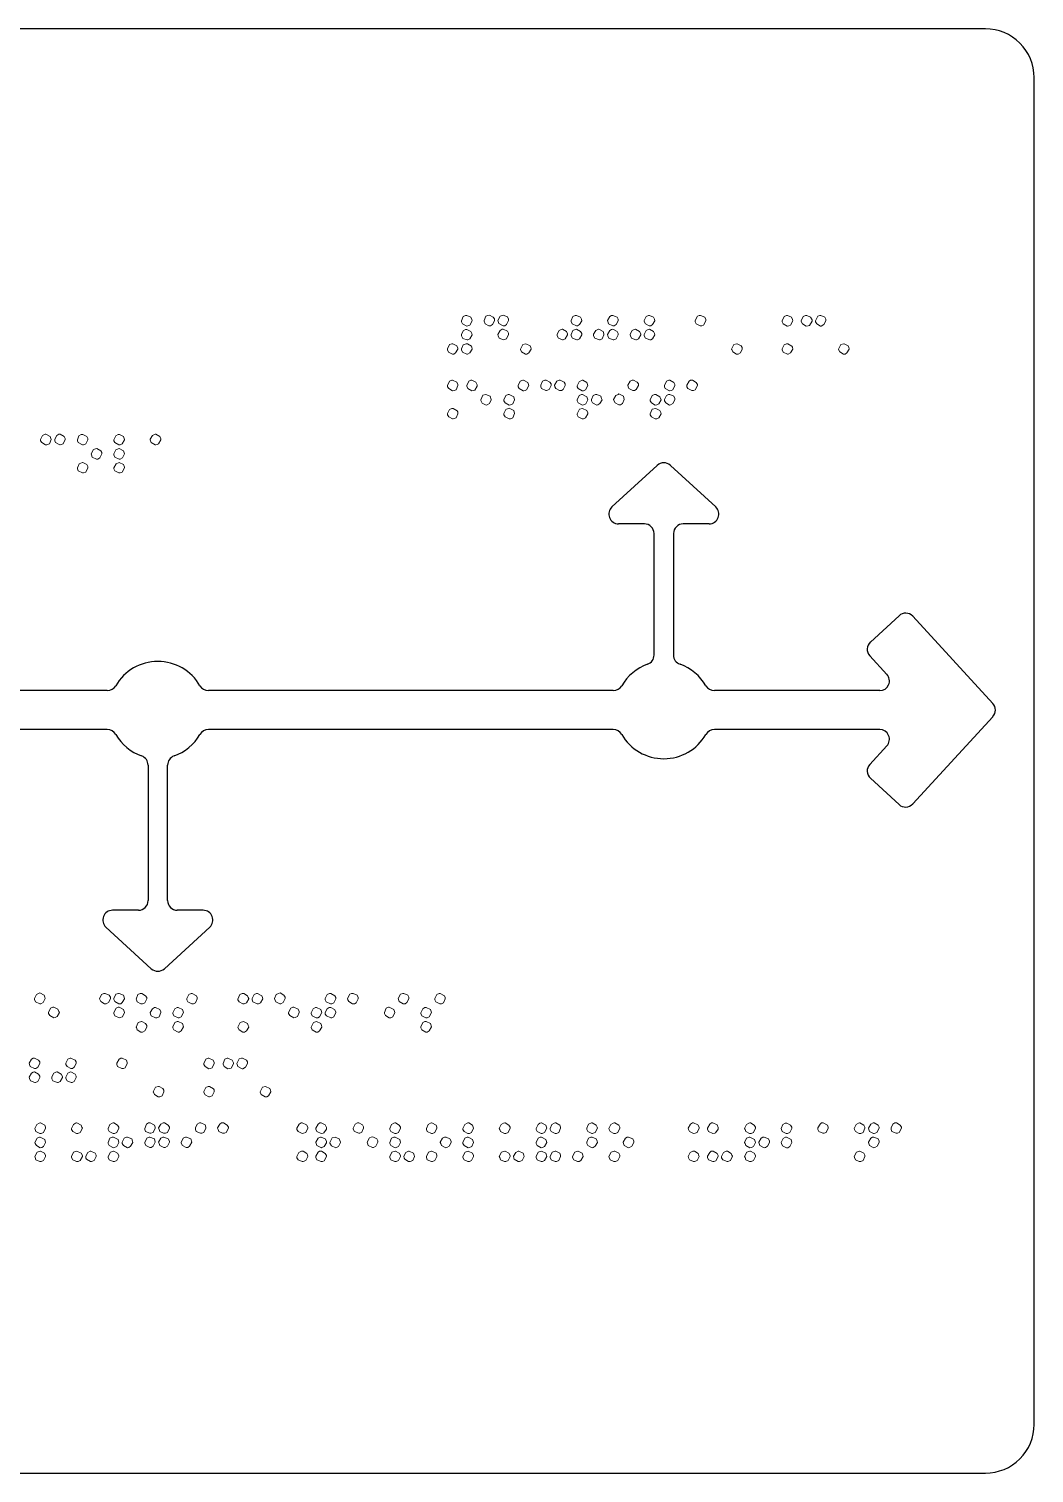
# Model space of a CAD drawing. Header units: millimetres. Extents: x 4903 to 8718, y 642 to 2401.
# Drawn here: x 5795.9 to 6002.7, y 648.4 to 945.4 of the extents above; entities that cross this region are included whole.
import ezdxf

# ---------------------------------------------------------------- set-up
doc = ezdxf.new("R2010")
doc.units = ezdxf.units.MM

msp = doc.modelspace()

# ---------------------------------------------------------------- linework, layer by layer
for p, q in [((5915.84, 847.1), (5925.15, 855.65)), ((5927.86, 855.65), (5937.17, 847.1)), ((5922.5, 843.63), (5917.19, 843.63)), ((5935.82, 843.63), (5930.5, 843.63)), ((5924.5, 816.64), (5924.5, 841.63)), ((5928.5, 841.63), (5928.5, 816.64)), ((5968.98, 819.33), (5974.87, 824.74)), ((5977.7, 824.62), (5994.16, 806.68)), ((5972.37, 812.68), (5968.86, 816.51)), ((5812.07, 809.33), (5731.81, 809.33)), ((5916.11, 809.33), (5832.85, 809.33)), ((5970.9, 809.33), (5936.9, 809.33)), ((5994.16, 803.97), (5977.7, 786.03)), ((5812.07, 801.33), (5731.81, 801.33)), ((5916.11, 801.33), (5832.85, 801.33)), ((5970.9, 801.33), (5936.9, 801.33)), ((5968.86, 794.15), (5972.37, 797.97)), ((5820.46, 794.01), (5820.46, 766.16)), ((5824.46, 766.16), (5824.46, 794.01)), ((5974.87, 785.91), (5968.98, 791.32)), ((5818.46, 764.16), (5813.14, 764.16)), ((5831.78, 764.16), (5826.46, 764.16)), ((5811.79, 760.68), (5821.11, 752.13)), ((5823.81, 752.13), (5833.13, 760.68))]:
    msp.add_line(p, q)
msp.add_lwpolyline([(5582.65, 935.42), (5582.65, 658.42, 0.414214), (5592.65, 648.42), (5992.65, 648.42, 0.414214), (6002.65, 658.42), (6002.65, 935.42, 0.414214), (5992.65, 945.42), (5592.65, 945.42, 0.414214)], format="xyb", close=True)
at = {"color": 139, "lineweight": 0}
for points in [[(5885.98, 886.49), (5885.75, 886.49), (5885.27, 886.26), (5884.88, 885.39), (5884.88, 885.15), (5885.12, 884.76), (5885.98, 884.29), (5885.98, 884.29), (5886.22, 884.36), (5886.61, 884.52), (5887.09, 885.39), (5887.01, 885.63), (5886.85, 886.1)], [(5890.63, 886.57), (5890.32, 886.49), (5889.92, 886.33), (5889.53, 885.47), (5889.53, 885.31), (5889.77, 884.76), (5890.55, 884.36), (5890.87, 884.36), (5891.26, 884.6), (5891.66, 885.39), (5891.66, 885.55), (5891.66, 885.78), (5891.42, 886.1)], [(5893.47, 886.57), (5893.23, 886.49), (5892.84, 886.33), (5892.37, 885.47), (5892.45, 885.23), (5892.6, 884.84), (5893.47, 884.36), (5893.47, 884.36), (5893.79, 884.36), (5894.18, 884.6), (5894.57, 885.47), (5894.57, 885.7), (5894.34, 886.18)], [(5908.52, 886.49), (5908.29, 886.49), (5907.81, 886.26), (5907.42, 885.47), (5907.42, 885.23), (5907.66, 884.76), (5908.52, 884.36), (5908.52, 884.36), (5908.76, 884.36), (5909.15, 884.6), (5909.63, 885.39), (5909.55, 885.7), (5909.39, 886.1)], [(5916.01, 886.49), (5915.77, 886.49), (5915.38, 886.26), (5914.91, 885.47), (5914.99, 885.23), (5915.14, 884.76), (5916.01, 884.36), (5916.01, 884.36), (5916.32, 884.36), (5916.72, 884.6), (5917.11, 885.39), (5917.11, 885.7), (5916.88, 886.1)], [(5923.58, 886.49), (5923.34, 886.49), (5922.87, 886.26), (5922.47, 885.47), (5922.47, 885.23), (5922.71, 884.76), (5923.5, 884.36), (5923.58, 884.36), (5923.81, 884.36), (5924.21, 884.6), (5924.68, 885.39), (5924.6, 885.7), (5924.36, 886.1)], [(5933.98, 886.49), (5934.06, 886.49), (5934.92, 886.1), (5935.16, 885.63), (5935.16, 885.39), (5934.69, 884.52), (5934.29, 884.36), (5934.06, 884.36), (5934.06, 884.36), (5933.98, 884.36), (5933.19, 884.76), (5932.95, 885.15), (5932.95, 885.39), (5932.95, 885.39), (5932.95, 885.47), (5933.43, 886.33), (5933.74, 886.49), (5933.98, 886.49), (5933.98, 886.49), (5933.98, 886.49)], [(5951.95, 886.49), (5951.71, 886.49), (5951.24, 886.26), (5950.84, 885.39), (5950.84, 885.15), (5951.08, 884.76), (5951.87, 884.29), (5951.95, 884.29), (5952.18, 884.36), (5952.58, 884.52), (5953.05, 885.39), (5952.97, 885.63), (5952.74, 886.1)], [(5955.89, 886.49), (5955.65, 886.49), (5955.18, 886.26), (5954.78, 885.39), (5954.78, 885.23), (5955.02, 884.76), (5955.81, 884.29), (5956.2, 884.36), (5956.44, 884.44), (5956.99, 885.31), (5956.99, 885.55), (5956.68, 886.1)], [(5958.8, 886.49), (5958.57, 886.49), (5958.17, 886.33), (5957.7, 885.39), (5957.7, 885.15), (5957.94, 884.76), (5958.72, 884.29), (5958.88, 884.29), (5959.43, 884.6), (5959.83, 885.39), (5959.83, 885.7), (5959.59, 886.1)], [(5885.98, 883.58), (5885.75, 883.58), (5885.27, 883.34), (5884.88, 882.55), (5884.88, 882.32), (5885.19, 881.76), (5886.06, 881.45), (5886.22, 881.45), (5886.61, 881.69), (5887.09, 882.47), (5887.01, 882.79), (5886.85, 883.18)], [(5893.47, 883.66), (5893.23, 883.66), (5892.84, 883.42), (5892.37, 882.55), (5892.45, 882.32), (5892.68, 881.84), (5893.55, 881.45), (5893.71, 881.53), (5894.18, 881.69), (5894.57, 882.55), (5894.57, 882.87), (5894.34, 883.26)], [(5905.69, 883.66), (5905.61, 883.66), (5905.37, 883.58), (5904.98, 883.42), (5904.58, 882.63), (5904.58, 882.47), (5904.58, 882.32), (5904.82, 881.84), (5905.69, 881.45), (5905.84, 881.45), (5906.24, 881.69), (5906.71, 882.47), (5906.71, 882.71), (5906.47, 883.18)], [(5908.52, 883.66), (5908.29, 883.58), (5907.81, 883.42), (5907.42, 882.55), (5907.42, 882.32), (5907.73, 881.84), (5908.6, 881.45), (5908.76, 881.45), (5909.15, 881.69), (5909.63, 882.47), (5909.63, 882.79), (5909.39, 883.18)], [(5913.17, 883.66), (5913.09, 883.66), (5912.94, 883.58), (5912.54, 883.42), (5912.07, 882.63), (5912.07, 882.47), (5912.07, 882.32), (5912.31, 881.84), (5913.25, 881.45), (5913.41, 881.45), (5913.8, 881.69), (5914.2, 882.47), (5914.2, 882.71), (5914.04, 883.18)], [(5916.01, 883.66), (5915.77, 883.58), (5915.38, 883.42), (5914.91, 882.55), (5914.99, 882.32), (5915.22, 881.84), (5916.09, 881.45), (5916.25, 881.45), (5916.72, 881.69), (5917.11, 882.47), (5917.11, 882.79), (5916.88, 883.18)], [(5920.66, 883.66), (5920.66, 883.66), (5920.42, 883.58), (5920.03, 883.42), (5919.56, 882.63), (5919.56, 882.47), (5919.63, 882.32), (5919.87, 881.84), (5920.74, 881.45), (5920.9, 881.45), (5921.29, 881.69), (5921.76, 882.47), (5921.76, 882.71), (5921.53, 883.18)], [(5923.58, 883.66), (5923.26, 883.58), (5922.87, 883.42), (5922.47, 882.55), (5922.47, 882.32), (5922.71, 881.84), (5923.65, 881.45), (5923.81, 881.45), (5924.21, 881.69), (5924.68, 882.47), (5924.6, 882.79), (5924.36, 883.18)], [(5883.15, 880.66), (5882.91, 880.66), (5882.44, 880.5), (5882.04, 879.64), (5882.04, 879.4), (5882.2, 878.93), (5883.07, 878.53), (5883.07, 878.53), (5883.3, 878.53), (5883.7, 878.77), (5884.17, 879.56), (5884.17, 879.79), (5883.93, 880.27)], [(5886.14, 880.66), (5885.83, 880.66), (5885.27, 880.42), (5884.88, 879.64), (5884.88, 879.4), (5885.12, 878.93), (5885.98, 878.53), (5886.14, 878.53), (5886.61, 878.77), (5887.09, 879.56), (5887.01, 879.95), (5886.93, 880.19)], [(5898.12, 880.66), (5898.12, 880.66), (5898.99, 880.27), (5899.14, 879.87), (5899.22, 879.64), (5899.22, 879.64), (5899.22, 879.56), (5898.75, 878.77), (5898.36, 878.53), (5898.04, 878.53), (5897.25, 879.01), (5897.02, 879.48), (5897.02, 879.56), (5897.02, 879.56), (5897.49, 880.5), (5898.12, 880.66), (5898.12, 880.66)], [(5941.54, 880.66), (5941.62, 880.66), (5942.41, 880.27), (5942.65, 879.87), (5942.65, 879.64), (5942.65, 879.64), (5942.65, 879.56), (5942.25, 878.77), (5941.78, 878.53), (5941.47, 878.53), (5940.68, 879.01), (5940.52, 879.48), (5940.44, 879.56), (5940.44, 879.56), (5940.91, 880.5), (5941.54, 880.66), (5941.54, 880.66)], [(5952.03, 880.66), (5951.71, 880.66), (5951.24, 880.42), (5950.84, 879.64), (5950.84, 879.4), (5951.08, 878.93), (5951.95, 878.53), (5952.1, 878.53), (5952.58, 878.77), (5953.05, 879.56), (5952.97, 879.95), (5952.81, 880.19)], [(5963.53, 880.66), (5963.61, 880.66), (5964.4, 880.27), (5964.56, 879.87), (5964.64, 879.64), (5964.64, 879.64), (5964.64, 879.56), (5964.16, 878.77), (5963.77, 878.53), (5963.45, 878.53), (5962.67, 879.01), (5962.43, 879.48), (5962.43, 879.56), (5962.43, 879.56), (5962.9, 880.5), (5963.53, 880.66), (5963.53, 880.66)], [(5883.07, 873.17), (5882.91, 873.17), (5882.44, 872.94), (5882.04, 872.07), (5882.04, 871.83), (5882.28, 871.44), (5883.07, 870.97), (5883.07, 870.97), (5883.38, 871.05), (5883.78, 871.2), (5884.17, 872.07), (5884.17, 872.31), (5883.93, 872.78)], [(5887.01, 873.17), (5886.85, 873.17), (5886.38, 872.94), (5885.98, 872.07), (5885.98, 871.91), (5886.22, 871.44), (5887.01, 870.97), (5887.4, 871.05), (5887.64, 871.12), (5888.11, 871.91), (5888.11, 872.23), (5887.87, 872.78)], [(5889.92, 870.26), (5889.29, 870.1), (5888.9, 869.15), (5888.9, 869), (5889.14, 868.44), (5890, 868.05), (5890.16, 868.13), (5890.63, 868.37), (5891.03, 869.15), (5891.03, 869.23), (5890.79, 869.86)], [(5894.73, 870.26), (5894.49, 870.26), (5894.02, 870.02), (5893.63, 869.15), (5893.63, 868.92), (5893.86, 868.52), (5894.73, 868.05), (5894.97, 868.13), (5895.44, 868.29), (5895.83, 869.15), (5895.68, 869.78)], [(5897.65, 873.17), (5897.49, 873.17), (5896.94, 872.94), (5896.54, 872.07), (5896.54, 871.83), (5896.78, 871.44), (5897.57, 870.97), (5897.73, 870.97), (5897.96, 871.05), (5898.28, 871.2), (5898.75, 872.07), (5898.67, 872.31), (5898.51, 872.7)], [(5902.3, 873.17), (5902.06, 873.17), (5901.59, 872.94), (5901.19, 872.15), (5901.19, 871.83), (5901.35, 871.44), (5902.22, 871.05), (5902.38, 871.05), (5902.93, 871.28), (5903.32, 872.07), (5903.32, 872.39), (5903.08, 872.78)], [(5905.21, 873.17), (5904.98, 873.17), (5904.5, 872.94), (5904.03, 872.15), (5904.11, 871.83), (5904.27, 871.44), (5905.05, 871.05), (5905.21, 871.05), (5905.45, 871.05), (5905.84, 871.28), (5906.24, 872.07), (5906.24, 872.39), (5906, 872.78)], [(5909.86, 873.17), (5909.7, 873.17), (5909.55, 873.09), (5909.07, 872.86), (5908.68, 871.99), (5908.68, 871.83), (5908.92, 871.44), (5909.7, 870.97), (5910.02, 870.97), (5910.41, 871.2), (5910.89, 872.07), (5910.89, 872.07), (5910.81, 872.31), (5910.65, 872.7)], [(5909.78, 870.26), (5909.55, 870.26), (5909.07, 870.02), (5908.68, 869.15), (5908.68, 868.92), (5908.92, 868.52), (5909.78, 868.05), (5910.02, 868.13), (5910.49, 868.29), (5910.89, 869.15), (5910.65, 869.78)], [(5912.7, 870.26), (5912.46, 870.26), (5911.99, 870.02), (5911.6, 869.23), (5911.6, 869.15), (5911.6, 868.92), (5911.83, 868.52), (5912.7, 868.05), (5912.94, 868.13), (5913.33, 868.37), (5913.8, 869.15), (5913.72, 869.39), (5913.57, 869.86)], [(5917.27, 870.34), (5917.11, 870.26), (5916.64, 870.02), (5916.17, 869.23), (5916.25, 869), (5916.48, 868.52), (5917.27, 868.13), (5917.59, 868.13), (5917.98, 868.37), (5918.37, 869.23), (5918.22, 869.86)], [(5920.27, 873.17), (5920.03, 873.17), (5919.56, 872.94), (5919.08, 872.15), (5919.16, 871.83), (5919.32, 871.44), (5920.11, 871.05), (5920.27, 871.05), (5920.5, 871.05), (5920.82, 871.28), (5921.29, 872.07), (5921.29, 872.39), (5921.05, 872.78)], [(5924.84, 870.26), (5924.6, 870.26), (5924.13, 870.02), (5923.73, 869.15), (5923.73, 868.92), (5923.97, 868.52), (5924.76, 868.05), (5925.07, 868.13), (5925.47, 868.29), (5925.94, 869.15), (5925.7, 869.78)], [(5927.75, 873.17), (5927.52, 873.17), (5927.04, 872.94), (5926.65, 872.07), (5926.65, 871.83), (5926.81, 871.44), (5927.67, 870.97), (5927.75, 870.97), (5927.99, 871.05), (5928.38, 871.2), (5928.78, 872.07), (5928.78, 872.31), (5928.54, 872.7)], [(5927.75, 870.26), (5927.44, 870.26), (5927.04, 870.02), (5926.65, 869.23), (5926.65, 869.15), (5926.65, 868.92), (5926.89, 868.52), (5927.67, 868.05), (5927.91, 868.13), (5928.38, 868.37), (5928.78, 869.15), (5928.78, 869.39), (5928.54, 869.86)], [(5932.24, 873.17), (5932.4, 873.17), (5933.19, 872.7), (5933.43, 872.31), (5933.43, 872.07), (5932.95, 871.2), (5932.64, 871.05), (5932.4, 871.05), (5932.4, 871.05), (5932.24, 871.05), (5931.46, 871.44), (5931.22, 871.83), (5931.22, 872.07), (5931.22, 872.07), (5931.22, 872.15), (5931.69, 872.94), (5932.01, 873.17), (5932.24, 873.17), (5932.24, 873.17), (5932.24, 873.17)], [(5883.22, 867.34), (5882.91, 867.34), (5882.44, 867.11), (5882.04, 866.32), (5882.04, 866.08), (5882.28, 865.61), (5883.07, 865.21), (5883.22, 865.21), (5883.78, 865.45), (5884.17, 866.24), (5884.17, 866.63), (5884.01, 866.87)], [(5894.73, 867.42), (5894.49, 867.34), (5894.02, 867.11), (5893.63, 866.32), (5893.63, 866.08), (5893.86, 865.61), (5894.73, 865.21), (5894.97, 865.21), (5895.44, 865.45), (5895.83, 866.32), (5895.68, 866.95)], [(5909.78, 867.34), (5909.78, 867.34), (5909.15, 867.18), (5908.68, 866.24), (5908.68, 866.08), (5908.92, 865.61), (5909.7, 865.21), (5910.02, 865.21), (5910.41, 865.45), (5910.89, 866.24), (5910.89, 866.47), (5910.65, 866.95)], [(5924.84, 867.34), (5924.84, 867.34), (5924.13, 867.18), (5923.73, 866.24), (5923.73, 866.08), (5923.97, 865.61), (5924.76, 865.21), (5925.07, 865.21), (5925.47, 865.45), (5925.94, 866.24), (5925.94, 866.24), (5925.86, 866.55), (5925.7, 866.95)], [(5799.45, 862.06), (5799.29, 862.06), (5798.74, 861.82), (5798.35, 860.96), (5798.35, 860.72), (5798.58, 860.33), (5799.37, 859.85), (5799.61, 859.85), (5800.16, 860.09), (5800.55, 860.96), (5800.47, 861.19), (5800.32, 861.59)], [(5802.36, 862.06), (5802.13, 862.06), (5801.66, 861.82), (5801.26, 861.04), (5801.26, 860.72), (5801.42, 860.33), (5802.29, 859.85), (5802.36, 859.85), (5802.6, 859.93), (5803, 860.09), (5803.39, 860.96), (5803.39, 861.19), (5803.23, 861.59)], [(5807.01, 861.98), (5806.94, 861.98), (5806.7, 861.98), (5806.23, 861.75), (5805.91, 860.88), (5805.91, 860.72), (5806.07, 860.33), (5806.94, 859.85), (5807.17, 859.85), (5807.65, 860.09), (5808.04, 860.88), (5808.04, 860.96), (5808.04, 861.19), (5807.88, 861.59)], [(5814.58, 861.98), (5814.42, 861.98), (5814.27, 861.98), (5813.79, 861.75), (5813.4, 860.88), (5813.4, 860.72), (5813.63, 860.33), (5814.42, 859.85), (5814.74, 859.85), (5815.13, 860.09), (5815.6, 860.88), (5815.6, 860.96), (5815.53, 861.19), (5815.37, 861.59)], [(5821.91, 862.06), (5822.07, 862.06), (5822.86, 861.59), (5823.09, 861.12), (5823.09, 860.88), (5822.62, 860.09), (5822.3, 859.93), (5822.07, 859.85), (5822.07, 859.85), (5821.91, 859.85), (5821.12, 860.33), (5820.96, 860.72), (5820.89, 860.88), (5820.89, 860.88), (5820.89, 861.04), (5821.36, 861.82), (5821.75, 861.98), (5821.91, 862.06), (5821.91, 862.06), (5821.91, 862.06)], [(5809.93, 859.15), (5809.62, 859.07), (5809.22, 858.91), (5808.75, 858.04), (5808.75, 858.04), (5808.83, 857.81), (5808.98, 857.33), (5809.85, 856.94), (5810.09, 856.94), (5810.56, 857.17), (5810.96, 858.04), (5810.96, 858.28), (5810.72, 858.67)], [(5814.5, 859.15), (5814.27, 859.07), (5813.79, 858.83), (5813.4, 858.04), (5813.4, 857.81), (5813.63, 857.33), (5814.5, 856.94), (5814.74, 856.94), (5815.21, 857.17), (5815.6, 858.04), (5815.37, 858.67)], [(5807.01, 856.23), (5806.94, 856.23), (5806.31, 855.99), (5805.91, 855.13), (5805.91, 854.97), (5806.07, 854.5), (5806.94, 854.1), (5807.17, 854.1), (5807.65, 854.26), (5808.04, 855.13), (5808.04, 855.13), (5808.04, 855.44), (5807.88, 855.84)], [(5814.5, 856.23), (5814.5, 856.23), (5813.87, 855.99), (5813.4, 855.13), (5813.4, 854.97), (5813.63, 854.5), (5814.42, 854.1), (5814.74, 854.1), (5815.13, 854.26), (5815.6, 855.13), (5815.6, 855.28), (5815.37, 855.84)], [(5798.19, 747.16), (5797.95, 747.08), (5797.48, 746.84), (5797.08, 746.05), (5797.08, 745.82), (5797.32, 745.34), (5798.19, 744.95), (5798.42, 744.95), (5798.9, 745.19), (5799.29, 746.05), (5799.21, 746.29), (5799.05, 746.68)], [(5811.66, 747.08), (5811.59, 747.08), (5811.35, 747.08), (5810.88, 746.84), (5810.48, 745.97), (5810.56, 745.82), (5810.72, 745.42), (5811.51, 744.95), (5811.82, 744.95), (5812.29, 745.19), (5812.69, 745.97), (5812.69, 746.05), (5812.69, 746.29), (5812.45, 746.68)], [(5814.5, 747.08), (5814.34, 747.08), (5813.79, 746.92), (5813.4, 746.05), (5813.4, 745.82), (5813.63, 745.42), (5814.42, 744.95), (5814.58, 744.95), (5814.82, 744.95), (5815.13, 745.19), (5815.6, 745.97), (5815.53, 746.29), (5815.37, 746.68)], [(5819.15, 747.08), (5819.07, 747.08), (5818.84, 747.08), (5818.36, 746.84), (5817.97, 745.89), (5818.05, 745.74), (5818.21, 745.34), (5818.99, 744.95), (5819.31, 744.95), (5819.78, 745.11), (5820.18, 745.97), (5820.18, 746.05), (5820.18, 746.21), (5819.94, 746.6)], [(5829.55, 747.08), (5829.32, 747.08), (5828.85, 746.84), (5828.45, 746.05), (5828.45, 745.74), (5828.61, 745.34), (5829.48, 744.95), (5829.55, 744.95), (5829.79, 744.95), (5830.18, 745.11), (5830.58, 745.97), (5830.58, 746.21), (5830.42, 746.6)], [(5840.12, 747.08), (5839.96, 747.08), (5839.8, 747.08), (5839.33, 746.84), (5838.93, 745.89), (5838.93, 745.74), (5839.17, 745.34), (5839.96, 744.95), (5840.19, 744.95), (5840.67, 745.11), (5841.14, 745.97), (5841.14, 746.05), (5841.06, 746.21), (5840.9, 746.6)], [(5842.95, 747.08), (5842.72, 747.08), (5842.24, 746.84), (5841.85, 746.05), (5841.85, 745.74), (5842.01, 745.34), (5842.87, 744.95), (5842.95, 744.95), (5843.19, 744.95), (5843.58, 745.11), (5844.06, 745.97), (5843.98, 746.21), (5843.82, 746.6)], [(5847.6, 747.16), (5847.29, 747.08), (5846.81, 746.84), (5846.42, 746.05), (5846.5, 745.82), (5846.74, 745.34), (5847.52, 744.95), (5847.76, 744.95), (5848.23, 745.19), (5848.63, 746.05), (5848.63, 746.29), (5848.39, 746.68)], [(5858.01, 747.08), (5857.77, 747.08), (5857.3, 746.84), (5856.9, 746.05), (5856.9, 745.74), (5857.06, 745.34), (5857.93, 744.95), (5858.01, 744.95), (5858.24, 744.95), (5858.64, 745.11), (5859.03, 745.97), (5859.03, 746.21), (5858.87, 746.6)], [(5862.5, 747.08), (5862.65, 747.08), (5863.44, 746.68), (5863.68, 746.21), (5863.68, 745.97), (5863.21, 745.11), (5862.89, 744.95), (5862.65, 744.95), (5862.65, 744.95), (5862.5, 744.95), (5861.71, 745.42), (5861.55, 745.74), (5861.47, 745.97), (5861.47, 745.97), (5861.47, 746.05), (5861.95, 746.92), (5862.26, 747.08), (5862.5, 747.08), (5862.5, 747.08), (5862.5, 747.08)], [(5873.06, 747.08), (5872.82, 747.08), (5872.35, 746.92), (5871.88, 746.05), (5871.95, 745.82), (5872.11, 745.42), (5872.9, 744.95), (5873.06, 744.95), (5873.29, 744.95), (5873.69, 745.19), (5874.08, 745.97), (5874.08, 746.29), (5873.85, 746.68)], [(5880.54, 747.08), (5880.31, 747.08), (5879.84, 746.84), (5879.44, 746.05), (5879.44, 745.74), (5879.6, 745.34), (5880.47, 744.95), (5880.54, 744.95), (5880.78, 744.95), (5881.18, 745.11), (5881.57, 745.97), (5881.57, 746.21), (5881.41, 746.6)], [(5801.1, 744.24), (5800.87, 744.24), (5800.39, 744), (5800, 743.14), (5800, 743.14), (5800, 742.9), (5800.24, 742.51), (5801.1, 742.03), (5801.34, 742.11), (5801.73, 742.35), (5802.21, 743.14), (5802.13, 743.37), (5801.89, 743.85)], [(5814.5, 744.24), (5814.27, 744.24), (5813.87, 744), (5813.4, 743.14), (5813.4, 743.14), (5813.4, 742.9), (5813.63, 742.43), (5814.5, 742.03), (5814.74, 742.11), (5815.21, 742.27), (5815.6, 743.14), (5815.53, 743.37), (5815.37, 743.77)], [(5821.99, 744.16), (5821.75, 744.16), (5821.36, 743.92), (5820.89, 743.14), (5820.89, 743.14), (5820.96, 742.82), (5821.12, 742.43), (5821.99, 742.03), (5822.23, 742.03), (5822.7, 742.27), (5823.09, 743.14), (5823.09, 743.29), (5822.86, 743.77)], [(5826.64, 744.16), (5826.4, 744.16), (5825.93, 743.92), (5825.54, 743.06), (5825.54, 742.9), (5825.77, 742.43), (5826.64, 742.03), (5826.87, 742.03), (5827.27, 742.27), (5827.74, 743.14), (5827.51, 743.77)], [(5850.44, 744.24), (5850.2, 744.24), (5849.81, 744), (5849.34, 743.14), (5849.34, 743.14), (5849.34, 742.9), (5849.57, 742.51), (5850.44, 742.03), (5850.68, 742.11), (5851.15, 742.35), (5851.54, 743.14), (5851.54, 743.37), (5851.31, 743.85)], [(5855.09, 744.16), (5854.85, 744.16), (5854.38, 743.92), (5853.99, 743.06), (5853.99, 742.9), (5854.22, 742.43), (5855.01, 742.03), (5855.33, 742.03), (5855.72, 742.27), (5856.19, 743.14), (5855.96, 743.77)], [(5858.01, 744.16), (5857.69, 744.16), (5857.3, 743.92), (5856.9, 743.14), (5856.9, 743.14), (5856.9, 742.82), (5857.14, 742.43), (5858.01, 742.03), (5858.24, 742.03), (5858.64, 742.27), (5859.03, 743.14), (5859.03, 743.29), (5858.79, 743.77)], [(5870.06, 744.24), (5869.91, 744.24), (5869.43, 744), (5869.04, 743.14), (5869.04, 742.9), (5869.27, 742.51), (5870.06, 742.03), (5870.38, 742.03), (5870.77, 742.27), (5871.17, 743.14), (5871.01, 743.77)], [(5877.63, 744.16), (5877.39, 744.16), (5876.92, 743.92), (5876.53, 743.06), (5876.53, 742.9), (5876.76, 742.43), (5877.55, 742.03), (5877.87, 742.03), (5878.26, 742.27), (5878.73, 743.14), (5878.5, 743.77)], [(5819.15, 741.32), (5819.07, 741.32), (5818.44, 741.09), (5817.97, 740.14), (5818.05, 740.06), (5818.21, 739.59), (5818.99, 739.12), (5819.31, 739.12), (5819.78, 739.35), (5820.18, 740.14), (5820.18, 740.22), (5820.18, 740.46), (5819.94, 740.85)], [(5826.64, 741.32), (5826.4, 741.32), (5825.93, 741.09), (5825.54, 740.22), (5825.54, 739.98), (5825.77, 739.59), (5826.64, 739.12), (5826.87, 739.12), (5827.27, 739.35), (5827.74, 740.22), (5827.51, 740.85)], [(5840.04, 741.32), (5840.04, 741.32), (5839.41, 741.09), (5838.93, 740.14), (5838.93, 740.06), (5839.17, 739.59), (5839.96, 739.12), (5840.27, 739.12), (5840.67, 739.35), (5841.14, 740.14), (5841.14, 740.22), (5841.06, 740.46), (5840.9, 740.85)], [(5855.09, 741.32), (5855.09, 741.32), (5854.46, 741.09), (5853.99, 740.14), (5853.99, 740.06), (5854.22, 739.59), (5855.01, 739.12), (5855.33, 739.12), (5855.72, 739.35), (5856.19, 740.14), (5856.19, 740.22), (5856.11, 740.46), (5855.96, 740.85)], [(5877.63, 741.32), (5877.39, 741.32), (5876.92, 741.09), (5876.53, 740.22), (5876.53, 739.98), (5876.76, 739.59), (5877.55, 739.12), (5877.87, 739.12), (5878.26, 739.35), (5878.73, 740.22), (5878.5, 740.85)], [(5797.08, 733.76), (5796.85, 733.76), (5796.45, 733.52), (5795.98, 732.73), (5796.06, 732.42), (5796.22, 732.02), (5797.08, 731.63), (5797.08, 731.63), (5797.4, 731.63), (5797.79, 731.87), (5798.19, 732.65), (5798.19, 732.97), (5797.95, 733.36)], [(5804.57, 733.76), (5804.41, 733.76), (5803.94, 733.52), (5803.55, 732.73), (5803.55, 732.42), (5803.78, 732.02), (5804.57, 731.63), (5804.57, 731.63), (5804.89, 731.63), (5805.28, 731.87), (5805.67, 732.65), (5805.67, 732.97), (5805.44, 733.36)], [(5815.05, 733.76), (5815.13, 733.76), (5816, 733.36), (5816.16, 732.89), (5816.16, 732.65), (5815.76, 731.79), (5815.37, 731.63), (5815.13, 731.63), (5815.13, 731.63), (5815.05, 731.63), (5814.19, 732.02), (5814.03, 732.42), (5814.03, 732.65), (5814.03, 732.65), (5814.03, 732.73), (5814.5, 733.52), (5814.82, 733.76), (5815.05, 733.76), (5815.05, 733.76), (5815.05, 733.76)], [(5832.94, 733.76), (5832.79, 733.76), (5832.31, 733.52), (5831.92, 732.65), (5831.92, 732.42), (5832.16, 732.02), (5832.94, 731.55), (5832.94, 731.55), (5833.26, 731.63), (5833.65, 731.79), (5834.05, 732.65), (5834.05, 732.89), (5833.81, 733.36)], [(5836.88, 733.76), (5836.73, 733.76), (5836.25, 733.52), (5835.86, 732.65), (5835.86, 732.5), (5836.1, 732.02), (5836.88, 731.55), (5837.28, 731.63), (5837.51, 731.71), (5837.99, 732.58), (5837.99, 732.81), (5837.75, 733.36)], [(5839.88, 733.76), (5839.64, 733.76), (5839.17, 733.6), (5838.7, 732.65), (5838.78, 732.42), (5838.93, 732.02), (5839.8, 731.55), (5839.96, 731.55), (5840.51, 731.87), (5840.9, 732.65), (5840.9, 732.97), (5840.67, 733.36)], [(5797.08, 730.92), (5796.85, 730.84), (5796.45, 730.68), (5795.98, 729.82), (5796.06, 729.58), (5796.3, 729.11), (5797.16, 728.71), (5797.32, 728.71), (5797.79, 728.95), (5798.19, 729.74), (5798.19, 730.05), (5797.95, 730.45)], [(5801.73, 730.92), (5801.66, 730.92), (5801.5, 730.84), (5801.1, 730.68), (5800.63, 729.9), (5800.63, 729.74), (5800.63, 729.5), (5800.87, 729.11), (5801.81, 728.71), (5801.97, 728.71), (5802.36, 728.95), (5802.84, 729.74), (5802.84, 729.97), (5802.6, 730.45)], [(5804.57, 730.92), (5804.34, 730.84), (5803.94, 730.68), (5803.55, 729.82), (5803.55, 729.58), (5803.78, 729.11), (5804.65, 728.71), (5804.81, 728.71), (5805.28, 728.95), (5805.67, 729.74), (5805.67, 730.05), (5805.44, 730.45)], [(5822.62, 727.93), (5822.7, 727.93), (5823.49, 727.53), (5823.72, 727.14), (5823.72, 726.9), (5823.72, 726.9), (5823.72, 726.82), (5823.33, 726.03), (5822.86, 725.8), (5822.54, 725.8), (5821.75, 726.27), (5821.59, 726.74), (5821.52, 726.82), (5821.52, 726.82), (5821.99, 727.77), (5822.62, 727.93), (5822.62, 727.93)], [(5833.1, 727.93), (5832.79, 727.93), (5832.31, 727.69), (5831.92, 726.9), (5831.92, 726.66), (5832.16, 726.19), (5832.94, 725.8), (5833.1, 725.8), (5833.65, 726.03), (5834.05, 726.82), (5834.05, 727.22), (5833.89, 727.45)], [(5844.61, 727.93), (5844.61, 727.93), (5845.47, 727.53), (5845.63, 727.14), (5845.71, 726.9), (5845.71, 726.9), (5845.71, 726.82), (5845.24, 726.03), (5844.84, 725.8), (5844.53, 725.8), (5843.74, 726.27), (5843.5, 726.74), (5843.5, 726.82), (5843.5, 726.82), (5843.98, 727.77), (5844.61, 727.93), (5844.61, 727.93)], [(5798.35, 720.44), (5798.27, 720.44), (5798.03, 720.36), (5797.56, 720.12), (5797.16, 719.26), (5797.24, 719.1), (5797.4, 718.7), (5798.19, 718.23), (5798.5, 718.23), (5798.98, 718.47), (5799.37, 719.34), (5799.37, 719.34), (5799.37, 719.57), (5799.21, 719.97)], [(5805.83, 720.44), (5805.75, 720.44), (5805.52, 720.36), (5805.12, 720.12), (5804.73, 719.26), (5804.73, 719.1), (5804.97, 718.7), (5805.75, 718.23), (5805.99, 718.23), (5806.46, 718.47), (5806.94, 719.34), (5806.94, 719.34), (5806.86, 719.57), (5806.7, 719.97)], [(5813.4, 720.44), (5813.24, 720.44), (5813.08, 720.36), (5812.61, 720.12), (5812.22, 719.26), (5812.22, 719.1), (5812.45, 718.7), (5813.24, 718.23), (5813.56, 718.23), (5814.03, 718.47), (5814.42, 719.34), (5814.42, 719.34), (5814.42, 719.57), (5814.19, 719.97)], [(5820.89, 720.44), (5820.81, 720.44), (5820.57, 720.44), (5820.1, 720.2), (5819.78, 719.26), (5819.78, 719.1), (5819.94, 718.7), (5820.81, 718.31), (5821.04, 718.31), (5821.52, 718.47), (5821.91, 719.34), (5821.91, 719.41), (5821.91, 719.57), (5821.75, 719.97)], [(5823.8, 720.44), (5823.56, 720.44), (5823.09, 720.2), (5822.62, 719.41), (5822.7, 719.1), (5822.86, 718.7), (5823.64, 718.31), (5823.8, 718.31), (5824.04, 718.31), (5824.43, 718.47), (5824.83, 719.34), (5824.83, 719.57), (5824.59, 719.97)], [(5831.29, 720.44), (5831.05, 720.44), (5830.58, 720.2), (5830.18, 719.41), (5830.18, 719.1), (5830.34, 718.7), (5831.21, 718.31), (5831.29, 718.31), (5831.52, 718.31), (5831.92, 718.47), (5832.31, 719.34), (5832.31, 719.57), (5832.16, 720.04)], [(5835.78, 720.44), (5835.94, 720.44), (5836.73, 719.97), (5836.96, 719.57), (5836.96, 719.34), (5836.49, 718.47), (5836.17, 718.31), (5835.94, 718.31), (5835.94, 718.31), (5835.78, 718.31), (5834.99, 718.7), (5834.83, 719.1), (5834.76, 719.34), (5834.76, 719.34), (5834.76, 719.41), (5835.23, 720.2), (5835.54, 720.44), (5835.78, 720.44), (5835.78, 720.44), (5835.78, 720.44)], [(5852.17, 720.44), (5851.94, 720.44), (5851.54, 720.2), (5851.07, 719.34), (5851.07, 719.1), (5851.31, 718.7), (5852.17, 718.23), (5852.17, 718.23), (5852.41, 718.31), (5852.88, 718.47), (5853.28, 719.34), (5853.28, 719.57), (5853.04, 720.04)], [(5856.03, 720.44), (5855.8, 720.44), (5855.4, 720.2), (5854.93, 719.34), (5854.93, 719.18), (5855.17, 718.7), (5856.03, 718.23), (5856.43, 718.31), (5856.59, 718.39), (5857.14, 719.18), (5857.14, 719.49), (5856.9, 720.04)], [(5863.76, 720.44), (5863.52, 720.44), (5863.05, 720.2), (5862.65, 719.34), (5862.65, 719.18), (5862.89, 718.7), (5863.76, 718.31), (5863.99, 718.31), (5864.39, 718.55), (5864.78, 719.34), (5864.78, 719.65), (5864.55, 720.04)], [(5871.32, 720.44), (5871.17, 720.44), (5871.01, 720.36), (5870.54, 720.12), (5870.14, 719.26), (5870.14, 719.1), (5870.38, 718.7), (5871.17, 718.23), (5871.48, 718.23), (5871.95, 718.47), (5872.35, 719.34), (5872.35, 719.34), (5872.35, 719.57), (5872.11, 719.97)], [(5878.81, 720.44), (5878.73, 720.44), (5878.5, 720.36), (5878.02, 720.12), (5877.71, 719.26), (5877.71, 719.1), (5877.87, 718.7), (5878.73, 718.23), (5878.97, 718.23), (5879.44, 718.47), (5879.84, 719.34), (5879.84, 719.34), (5879.84, 719.57), (5879.68, 719.97)], [(5886.38, 720.44), (5886.22, 720.44), (5886.06, 720.36), (5885.59, 720.12), (5885.19, 719.26), (5885.19, 719.1), (5885.43, 718.7), (5886.22, 718.23), (5886.53, 718.23), (5886.93, 718.47), (5887.4, 719.34), (5887.4, 719.34), (5887.32, 719.57), (5887.16, 719.97)], [(5893.86, 720.44), (5893.79, 720.44), (5893.55, 720.36), (5893.08, 720.12), (5892.68, 719.26), (5892.76, 719.1), (5892.92, 718.7), (5893.71, 718.23), (5894.02, 718.23), (5894.49, 718.47), (5894.89, 719.34), (5894.89, 719.34), (5894.89, 719.57), (5894.65, 719.97)], [(5901.35, 720.44), (5901.27, 720.44), (5901.04, 720.36), (5900.64, 720.12), (5900.25, 719.26), (5900.25, 719.1), (5900.48, 718.7), (5901.27, 718.23), (5901.51, 718.23), (5901.98, 718.47), (5902.45, 719.34), (5902.45, 719.34), (5902.38, 719.57), (5902.22, 719.97)], [(5904.27, 720.44), (5904.19, 720.44), (5903.95, 720.36), (5903.48, 720.12), (5903.16, 719.26), (5903.16, 719.1), (5903.32, 718.7), (5904.19, 718.23), (5904.42, 718.23), (5904.9, 718.47), (5905.29, 719.34), (5905.29, 719.34), (5905.29, 719.57), (5905.13, 719.97)], [(5911.75, 720.44), (5911.6, 720.44), (5911.04, 720.2), (5910.65, 719.34), (5910.65, 719.1), (5910.89, 718.7), (5911.68, 718.23), (5911.83, 718.23), (5911.99, 718.31), (5912.38, 718.47), (5912.86, 719.34), (5912.78, 719.57), (5912.62, 719.97)], [(5916.4, 720.44), (5916.32, 720.44), (5916.09, 720.36), (5915.62, 720.12), (5915.22, 719.26), (5915.3, 719.1), (5915.46, 718.7), (5916.25, 718.23), (5916.56, 718.23), (5917.03, 718.47), (5917.43, 719.34), (5917.43, 719.34), (5917.43, 719.57), (5917.27, 719.97)], [(5932.64, 720.44), (5932.4, 720.44), (5932.01, 720.2), (5931.54, 719.34), (5931.61, 719.1), (5931.77, 718.7), (5932.64, 718.23), (5932.64, 718.23), (5932.95, 718.31), (5933.35, 718.47), (5933.74, 719.34), (5933.74, 719.57), (5933.51, 720.04)], [(5936.58, 720.44), (5936.34, 720.44), (5935.95, 720.2), (5935.48, 719.34), (5935.48, 719.18), (5935.71, 718.7), (5936.58, 718.23), (5936.97, 718.31), (5937.13, 718.39), (5937.68, 719.18), (5937.68, 719.49), (5937.45, 720.04)], [(5944.3, 720.44), (5944.22, 720.44), (5943.99, 720.36), (5943.51, 720.12), (5943.12, 719.26), (5943.2, 719.1), (5943.36, 718.7), (5944.14, 718.23), (5944.46, 718.23), (5944.93, 718.47), (5945.33, 719.34), (5945.33, 719.34), (5945.33, 719.57), (5945.09, 719.97)], [(5951.79, 720.36), (5951.71, 720.36), (5951.47, 720.36), (5951, 720.12), (5950.61, 719.26), (5950.69, 719.1), (5950.84, 718.7), (5951.63, 718.23), (5951.95, 718.23), (5952.42, 718.47), (5952.81, 719.26), (5952.81, 719.34), (5952.81, 719.57), (5952.58, 719.97)], [(5959.2, 720.44), (5959.28, 720.44), (5960.14, 719.97), (5960.3, 719.57), (5960.3, 719.34), (5959.91, 718.47), (5959.51, 718.31), (5959.28, 718.31), (5959.28, 718.31), (5959.2, 718.31), (5958.41, 718.7), (5958.17, 719.1), (5958.17, 719.34), (5958.17, 719.34), (5958.17, 719.41), (5958.65, 720.2), (5958.96, 720.44), (5959.2, 720.44), (5959.2, 720.44), (5959.2, 720.44)], [(5966.84, 720.44), (5966.76, 720.44), (5966.53, 720.36), (5966.05, 720.12), (5965.66, 719.26), (5965.74, 719.1), (5965.9, 718.7), (5966.68, 718.23), (5967, 718.23), (5967.47, 718.47), (5967.87, 719.34), (5967.87, 719.34), (5967.87, 719.57), (5967.63, 719.97)], [(5969.76, 720.44), (5969.52, 720.44), (5969.05, 720.2), (5968.58, 719.34), (5968.66, 719.1), (5968.81, 718.7), (5969.6, 718.23), (5969.76, 718.23), (5969.99, 718.31), (5970.31, 718.47), (5970.78, 719.34), (5970.78, 719.57), (5970.55, 719.97)], [(5974.25, 720.44), (5974.33, 720.44), (5975.12, 719.97), (5975.35, 719.57), (5975.35, 719.34), (5974.88, 718.47), (5974.57, 718.31), (5974.33, 718.31), (5974.33, 718.31), (5974.25, 718.31), (5973.38, 718.7), (5973.23, 719.1), (5973.23, 719.34), (5973.23, 719.34), (5973.23, 719.41), (5973.62, 720.2), (5974.01, 720.44), (5974.25, 720.44), (5974.25, 720.44), (5974.25, 720.44)], [(5798.27, 717.52), (5798.11, 717.52), (5797.64, 717.29), (5797.16, 716.42), (5797.24, 716.18), (5797.48, 715.79), (5798.27, 715.32), (5798.58, 715.39), (5798.98, 715.55), (5799.37, 716.42), (5799.21, 717.05)], [(5813.32, 717.52), (5813.08, 717.52), (5812.61, 717.29), (5812.22, 716.42), (5812.22, 716.18), (5812.45, 715.79), (5813.32, 715.32), (5813.56, 715.39), (5814.03, 715.55), (5814.42, 716.42), (5814.27, 717.05)], [(5816.24, 717.52), (5816, 717.52), (5815.53, 717.29), (5815.13, 716.5), (5815.13, 716.42), (5815.13, 716.18), (5815.37, 715.79), (5816.24, 715.32), (5816.47, 715.39), (5816.87, 715.63), (5817.34, 716.42), (5817.26, 716.66), (5817.1, 717.13)], [(5820.81, 717.52), (5820.65, 717.52), (5820.18, 717.29), (5819.78, 716.42), (5819.78, 716.26), (5820.02, 715.79), (5820.81, 715.39), (5821.12, 715.39), (5821.52, 715.63), (5821.91, 716.5), (5821.75, 717.13)], [(5823.72, 717.52), (5823.49, 717.52), (5823.09, 717.29), (5822.62, 716.5), (5822.62, 716.5), (5822.7, 716.18), (5822.86, 715.79), (5823.72, 715.39), (5823.96, 715.39), (5824.43, 715.63), (5824.83, 716.5), (5824.83, 716.66), (5824.59, 717.13)], [(5828.37, 717.52), (5828.14, 717.52), (5827.66, 717.29), (5827.27, 716.42), (5827.27, 716.26), (5827.51, 715.79), (5828.29, 715.39), (5828.61, 715.39), (5829, 715.63), (5829.48, 716.5), (5829.24, 717.13)], [(5856.03, 717.52), (5855.88, 717.52), (5855.4, 717.29), (5854.93, 716.5), (5854.93, 716.42), (5855.17, 715.79), (5856.11, 715.32), (5856.19, 715.39), (5856.67, 715.55), (5857.14, 716.34), (5857.14, 716.66), (5856.9, 717.13)], [(5858.95, 717.52), (5858.32, 717.37), (5857.85, 716.42), (5857.85, 716.26), (5858.16, 715.71), (5859.03, 715.32), (5859.19, 715.39), (5859.58, 715.55), (5860.05, 716.42), (5860.05, 716.5), (5859.74, 717.13)], [(5866.67, 717.6), (5866.36, 717.52), (5865.96, 717.37), (5865.49, 716.5), (5865.49, 716.5), (5865.57, 716.26), (5865.73, 715.79), (5866.6, 715.39), (5866.83, 715.39), (5867.3, 715.63), (5867.7, 716.5), (5867.7, 716.73), (5867.46, 717.13)], [(5871.25, 717.52), (5871.01, 717.52), (5870.54, 717.29), (5870.14, 716.42), (5870.14, 716.18), (5870.38, 715.79), (5871.25, 715.32), (5871.48, 715.39), (5871.95, 715.55), (5872.35, 716.42), (5872.19, 717.05)], [(5881.73, 717.52), (5881.41, 717.52), (5881.02, 717.29), (5880.54, 716.5), (5880.54, 716.42), (5880.62, 716.18), (5880.78, 715.79), (5881.65, 715.32), (5881.88, 715.39), (5882.36, 715.63), (5882.75, 716.42), (5882.75, 716.66), (5882.52, 717.13)], [(5886.3, 717.52), (5886.06, 717.52), (5885.59, 717.29), (5885.19, 716.42), (5885.19, 716.18), (5885.43, 715.79), (5886.3, 715.32), (5886.53, 715.39), (5887.01, 715.55), (5887.4, 716.42), (5887.16, 717.05)], [(5901.35, 717.52), (5901.11, 717.52), (5900.64, 717.29), (5900.25, 716.42), (5900.25, 716.18), (5900.48, 715.79), (5901.27, 715.32), (5901.59, 715.39), (5901.98, 715.55), (5902.45, 716.42), (5902.22, 717.05)], [(5911.75, 717.52), (5911.52, 717.52), (5911.04, 717.29), (5910.65, 716.5), (5910.65, 716.42), (5910.65, 716.18), (5910.89, 715.79), (5911.75, 715.32), (5911.99, 715.39), (5912.38, 715.63), (5912.86, 716.42), (5912.78, 716.66), (5912.62, 717.13)], [(5919.24, 717.52), (5919, 717.52), (5918.61, 717.29), (5918.14, 716.5), (5918.14, 716.42), (5918.22, 716.18), (5918.37, 715.79), (5919.24, 715.32), (5919.48, 715.39), (5919.95, 715.63), (5920.34, 716.42), (5920.34, 716.66), (5920.11, 717.13)], [(5944.22, 717.52), (5944.07, 717.52), (5943.51, 717.29), (5943.12, 716.42), (5943.2, 716.18), (5943.36, 715.79), (5944.22, 715.32), (5944.54, 715.39), (5944.93, 715.55), (5945.33, 716.42), (5945.17, 717.05)], [(5947.14, 717.52), (5946.9, 717.52), (5946.51, 717.29), (5946.04, 716.5), (5946.04, 716.42), (5946.12, 716.18), (5946.27, 715.79), (5947.14, 715.32), (5947.38, 715.39), (5947.85, 715.63), (5948.24, 716.42), (5948.24, 716.66), (5948.01, 717.13)], [(5951.71, 717.52), (5951.55, 717.52), (5951.08, 717.21), (5950.61, 716.42), (5950.69, 716.18), (5950.92, 715.71), (5951.71, 715.32), (5952.03, 715.32), (5952.42, 715.55), (5952.81, 716.42), (5952.66, 717.05)], [(5969.68, 717.52), (5969.44, 717.52), (5969.05, 717.29), (5968.58, 716.5), (5968.58, 716.42), (5968.66, 716.18), (5968.81, 715.79), (5969.68, 715.32), (5969.92, 715.39), (5970.39, 715.63), (5970.78, 716.42), (5970.78, 716.66), (5970.55, 717.13)], [(5798.35, 714.61), (5798.27, 714.61), (5797.64, 714.45), (5797.16, 713.5), (5797.24, 713.35), (5797.4, 712.87), (5798.19, 712.48), (5798.5, 712.48), (5798.98, 712.72), (5799.37, 713.5), (5799.37, 713.74), (5799.13, 714.21)], [(5805.83, 714.61), (5805.83, 714.61), (5805.12, 714.45), (5804.73, 713.5), (5804.73, 713.35), (5804.97, 712.87), (5805.75, 712.48), (5806.07, 712.48), (5806.46, 712.72), (5806.94, 713.5), (5806.94, 713.74), (5806.7, 714.21)], [(5808.67, 714.61), (5808.51, 714.61), (5808.04, 714.37), (5807.65, 713.58), (5807.65, 713.19), (5807.8, 712.95), (5808.59, 712.48), (5808.83, 712.48), (5809.38, 712.72), (5809.77, 713.5), (5809.77, 713.82), (5809.54, 714.21)], [(5813.4, 714.61), (5813.32, 714.61), (5812.69, 714.45), (5812.22, 713.5), (5812.22, 713.35), (5812.45, 712.87), (5813.24, 712.48), (5813.56, 712.48), (5814.03, 712.72), (5814.42, 713.5), (5814.42, 713.74), (5814.19, 714.21)], [(5852.33, 714.61), (5852.02, 714.61), (5851.46, 714.37), (5851.07, 713.5), (5851.07, 713.27), (5851.31, 712.87), (5852.17, 712.48), (5852.33, 712.48), (5852.88, 712.72), (5853.28, 713.5), (5853.2, 713.9), (5853.12, 714.13)], [(5856.11, 714.61), (5855.96, 714.61), (5855.72, 714.61), (5855.4, 714.45), (5854.93, 713.58), (5854.93, 713.35), (5855.17, 712.87), (5856.03, 712.48), (5856.03, 712.48), (5856.35, 712.48), (5856.67, 712.64), (5857.14, 713.5), (5857.14, 713.74), (5856.9, 714.13)], [(5871.32, 714.61), (5871.25, 714.61), (5870.61, 714.45), (5870.14, 713.5), (5870.14, 713.35), (5870.38, 712.87), (5871.17, 712.48), (5871.48, 712.48), (5871.95, 712.72), (5872.35, 713.5), (5872.35, 713.74), (5872.11, 714.21)], [(5874.16, 714.61), (5874, 714.61), (5873.45, 714.37), (5873.06, 713.58), (5873.14, 713.19), (5873.22, 712.95), (5874, 712.48), (5874.32, 712.48), (5874.87, 712.72), (5875.26, 713.5), (5875.19, 713.82), (5875.03, 714.21)], [(5878.81, 714.61), (5878.73, 714.61), (5878.1, 714.45), (5877.71, 713.5), (5877.71, 713.35), (5877.87, 712.87), (5878.73, 712.48), (5878.97, 712.48), (5879.44, 712.72), (5879.84, 713.5), (5879.84, 713.5), (5879.84, 713.82), (5879.68, 714.21)], [(5886.3, 714.61), (5886.3, 714.61), (5885.67, 714.45), (5885.19, 713.5), (5885.19, 713.35), (5885.43, 712.87), (5886.22, 712.48), (5886.53, 712.48), (5886.93, 712.72), (5887.4, 713.5), (5887.4, 713.74), (5887.16, 714.21)], [(5893.86, 714.61), (5893.79, 714.61), (5893.15, 714.45), (5892.68, 713.5), (5892.76, 713.35), (5892.92, 712.87), (5893.71, 712.48), (5894.02, 712.48), (5894.49, 712.72), (5894.89, 713.5), (5894.89, 713.74), (5894.65, 714.21)], [(5896.7, 714.61), (5896.54, 714.61), (5896.07, 714.37), (5895.6, 713.58), (5895.68, 713.19), (5895.76, 712.95), (5896.54, 712.48), (5896.86, 712.48), (5897.41, 712.72), (5897.8, 713.5), (5897.73, 713.82), (5897.57, 714.21)], [(5901.35, 714.61), (5901.35, 714.61), (5900.64, 714.45), (5900.25, 713.5), (5900.25, 713.35), (5900.48, 712.87), (5901.27, 712.48), (5901.59, 712.48), (5901.98, 712.72), (5902.45, 713.5), (5902.45, 713.5), (5902.38, 713.82), (5902.22, 714.21)], [(5904.27, 714.61), (5904.19, 714.61), (5903.56, 714.45), (5903.16, 713.5), (5903.16, 713.35), (5903.32, 712.87), (5904.19, 712.48), (5904.42, 712.48), (5904.9, 712.72), (5905.29, 713.5), (5905.29, 713.5), (5905.29, 713.82), (5905.13, 714.21)], [(5908.92, 714.61), (5908.84, 714.61), (5908.21, 714.45), (5907.73, 713.5), (5907.73, 713.35), (5907.97, 712.87), (5908.76, 712.48), (5909.07, 712.48), (5909.47, 712.72), (5909.94, 713.5), (5909.94, 713.5), (5909.86, 713.82), (5909.7, 714.21)], [(5916.4, 714.61), (5916.32, 714.61), (5915.69, 714.45), (5915.22, 713.5), (5915.3, 713.35), (5915.46, 712.87), (5916.25, 712.48), (5916.56, 712.48), (5917.03, 712.72), (5917.43, 713.5), (5917.43, 713.5), (5917.43, 713.82), (5917.27, 714.21)], [(5932.8, 714.61), (5932.48, 714.61), (5931.93, 714.37), (5931.54, 713.5), (5931.61, 713.27), (5931.77, 712.87), (5932.64, 712.48), (5932.8, 712.48), (5933.35, 712.72), (5933.74, 713.5), (5933.66, 713.9), (5933.58, 714.13)], [(5936.66, 714.61), (5936.5, 714.61), (5936.26, 714.61), (5935.95, 714.37), (5935.48, 713.58), (5935.48, 713.35), (5935.71, 712.87), (5936.58, 712.48), (5936.58, 712.48), (5936.82, 712.48), (5937.21, 712.64), (5937.68, 713.5), (5937.68, 713.74), (5937.45, 714.13)], [(5939.57, 714.61), (5939.34, 714.61), (5938.79, 714.37), (5938.39, 713.5), (5938.39, 713.27), (5938.63, 712.87), (5939.5, 712.48), (5939.65, 712.48), (5940.2, 712.72), (5940.6, 713.58), (5940.6, 713.58), (5940.52, 713.82), (5940.36, 714.13)], [(5944.3, 714.61), (5944.22, 714.61), (5943.59, 714.45), (5943.12, 713.5), (5943.2, 713.35), (5943.36, 712.87), (5944.14, 712.48), (5944.46, 712.48), (5944.93, 712.72), (5945.33, 713.5), (5945.33, 713.74), (5945.09, 714.21)], [(5966.84, 714.61), (5966.76, 714.61), (5966.13, 714.45), (5965.66, 713.5), (5965.74, 713.35), (5965.9, 712.87), (5966.68, 712.48), (5967, 712.48), (5967.47, 712.72), (5967.87, 713.5), (5967.87, 713.5), (5967.87, 713.82), (5967.63, 714.21)]]:
    msp.add_lwpolyline(points, close=True, dxfattribs=at)
for centre, radius, start, end in [((5926.5, 854.18), 2, 47.4556, 132.5444), ((5917.19, 845.63), 2, 132.5444, 270), ((5935.82, 845.63), 2, 270, 47.4556), ((5922.5, 841.63), 2, 0, 90), ((5930.5, 841.63), 2, 90, 180), ((5976.22, 823.27), 2, 42.5444, 132.5444), ((5970.33, 817.86), 2, 132.5444, 222.5444), ((5822.46, 805.33), 10, 30, 150), ((5926.5, 805.33), 10, 109.4712, 150), ((5922.5, 816.64), 2, 289.4712, 0), ((5930.5, 816.64), 2, 180, 250.5288), ((5926.5, 805.33), 10, 30, 70.5288), ((5970.9, 811.33), 2, 270, 42.5444), ((5812.07, 811.33), 2, 270, 330), ((5832.85, 811.33), 2, 210, 270), ((5916.11, 811.33), 2, 270, 330), ((5936.9, 811.33), 2, 210, 270), ((5992.69, 805.33), 2, 317.4556, 42.5444), ((5812.07, 799.33), 2, 30, 90), ((5822.46, 805.33), 10, 210, 250.5288), ((5822.46, 805.33), 10, 289.4712, 330), ((5832.85, 799.33), 2, 90, 150), ((5916.11, 799.33), 2, 30, 90), ((5926.5, 805.33), 10, 210, 330), ((5936.9, 799.33), 2, 90, 150), ((5970.9, 799.33), 2, 317.4556, 90), ((5818.46, 794.01), 2, 0, 70.5288), ((5826.46, 794.01), 2, 109.4712, 180), ((5970.33, 792.79), 2, 137.4556, 227.4556), ((5976.22, 787.38), 2, 227.4556, 317.4556), ((5813.14, 762.16), 2, 90, 227.4556), ((5818.46, 766.16), 2, 270, 0), ((5826.46, 766.16), 2, 180, 270), ((5831.78, 762.16), 2, 312.5444, 90), ((5822.46, 753.61), 2, 227.4556, 312.5444)]:
    msp.add_arc(centre, radius, start, end)

doc.saveas('drawing.dxf')
